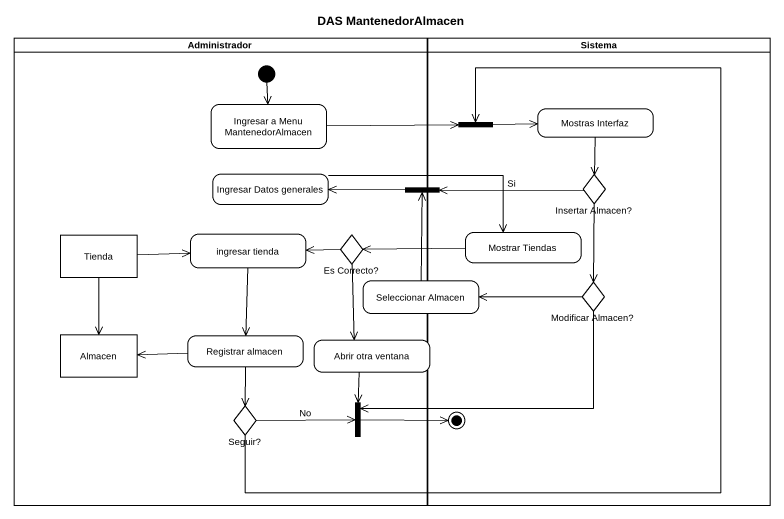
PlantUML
@startuml
title DAS MantenedorAlmacen
hide empty description
state Administrador <<partition>> {
  state "Ingresar a Menu MantenedorAlmacen" as Ingresar_a_Menu
  state "Ingresar Datos generales" as Ingresar_Datos_generales
  state Tienda <<object>>
  state "ingresar tienda" as ingresar_tienda
  state "Es Correcto?" as Es_Correcto <<choice>>
  state Almacen <<object>>
  state "Registrar almacen" as Registrar_almacen
  state "Abrir otra ventana" as Abrir_otra_ventana
  state "Seguir?" as Seguir <<choice>>
  state fork3 <<join>>
  [*] --> Ingresar_a_Menu
}
state Sistema <<partition>> {
  state fork1 <<join>>
  state "Mostras Interfaz" as Mostras_Interfaz
  state "Insertar Almacen?" as Insertar_Almacen <<choice>>
  state "Mostrar Tiendas" as Mostrar_Tiendas
  state "Modificar Almacen?" as Modificar_Almacen <<choice>>
  state final1 <<end>>
}
state fork2 <<join>>
state "Seleccionar Almacen" as Seleccionar_Almacen
Ingresar_a_Menu -right-> fork1
fork1 -right-> Mostras_Interfaz
Mostras_Interfaz --> Insertar_Almacen
Ingresar_Datos_generales -right-> Mostrar_Tiendas
fork2 -left-> Ingresar_Datos_generales
Insertar_Almacen -left-> fork2 : Si
Insertar_Almacen --> Modificar_Almacen
Tienda -right-> ingresar_tienda
Tienda --> Almacen
ingresar_tienda --> Registrar_almacen
Es_Correcto -left-> ingresar_tienda
Es_Correcto --> Abrir_otra_ventana
Mostrar_Tiendas -left-> Es_Correcto
Seleccionar_Almacen -up-> fork2
Modificar_Almacen -left-> Seleccionar_Almacen
Modificar_Almacen -left-> fork3
Registrar_almacen -left-> Almacen
Registrar_almacen --> Seguir
Abrir_otra_ventana --> fork3
Seguir -up-> fork1
Seguir -right-> fork3 : No
fork3 -right-> final1
@enduml
